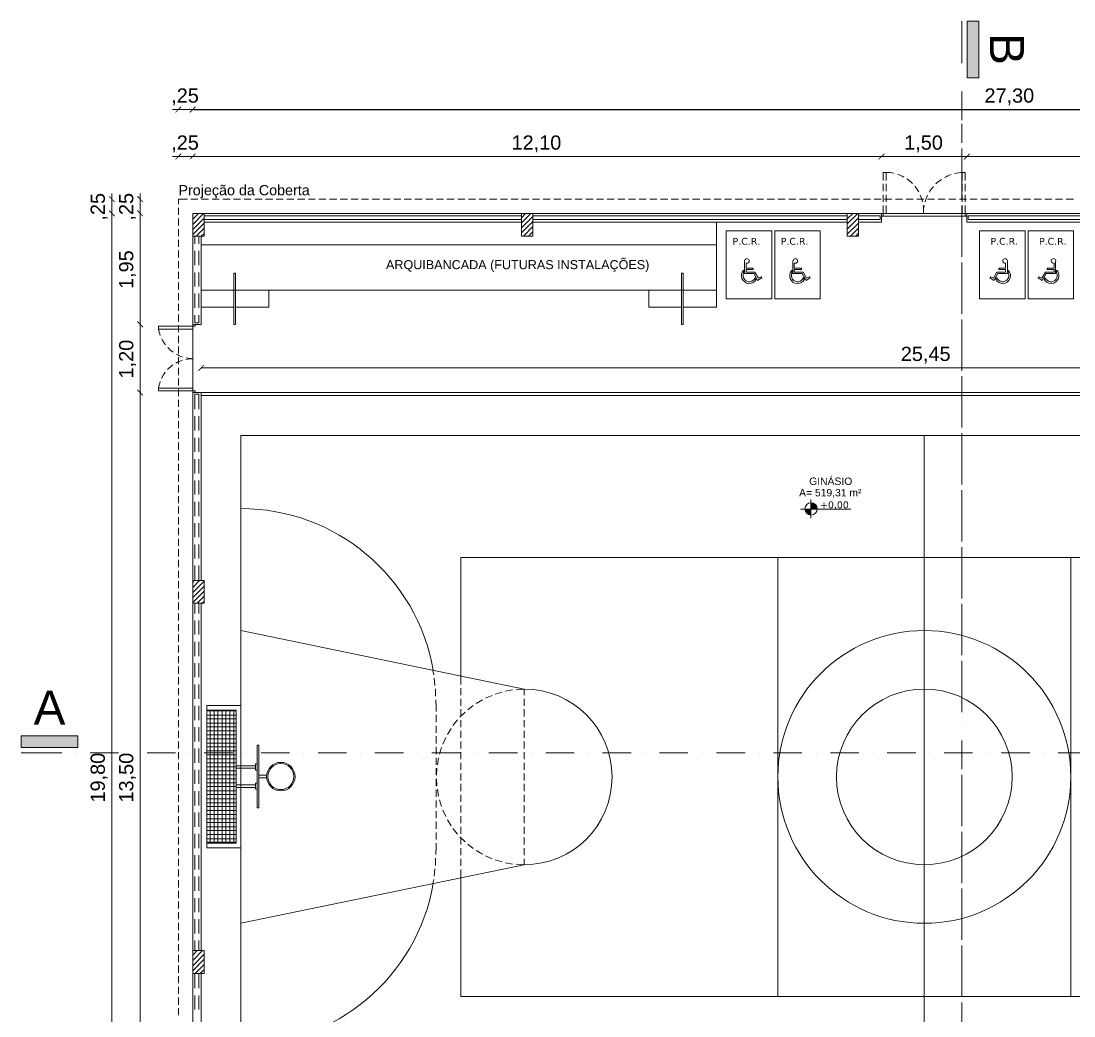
# Model space of a CAD drawing. Extents: x 3377 to 3790, y 1673 to 1846.
# Drawn here: x 3452.84 to 3471.33, y 1741 to 1758.47 of the extents above; entities that cross this region are included whole.
import ezdxf

# ---------------------------------------------------------------- set-up
doc = ezdxf.new("R2010")
doc.units = 0
doc.header["$LTSCALE"] = 2
for name, color, linetype in [('PDF6_0', 7, 'Continuous'), ('PDF6_03-ESQUADRIA', 7, 'Continuous'), ('PDF6_09-CORTE', 7, 'Continuous'), ('PDF6_13-CORTE', 7, 'Continuous'), ('PDF6_A-PROJEÇÃO', 7, 'Continuous'), ('PDF6_AR-PORTAS', 7, 'Continuous'), ('PDF6_COBOGO', 7, 'Continuous'), ('PDF6_COTAS', 7, 'Continuous'), ('PDF6_I- QUADRA', 7, 'Continuous'), ('PDF6_I-DETALHES', 7, 'Continuous'), ('PDF6_Text', 7, 'Continuous')]:
    doc.layers.add(name, color=color, linetype=linetype)
doc.layers.add('PDF6_04-DETALHE', color=7, linetype='Continuous', true_color=0xd933c0)
doc.layers.add('PDF6_I-MARCACAO', color=7, linetype='Continuous', true_color=0x464646)
doc.styles.add('PDF Arial', font='arial.ttf')
doc.styles.add('PDF Verdana', font='verdana.ttf')

msp = doc.modelspace()

# ---------------------------------------------------------------- linework, layer by layer
msp.add_line((3455.851, 1756.918), (3483.151, 1756.918))
at = {"layer": 'PDF6_0', "lineweight": 0}
for points in [[(3469.361, 1758.474), (3469.361, 1757.733)], [(3469.361, 1757.483), (3469.361, 1757.483)], [(3469.361, 1757.234), (3469.361, 1756.734)], [(3469.361, 1756.332), (3469.361, 1756.671)], [(3469.361, 1756.484), (3469.361, 1756.484)], [(3469.361, 1756.235), (3469.361, 1755.735)], [(3469.361, 1756.082), (3469.361, 1756.082)], [(3469.361, 1755.333), (3469.361, 1755.832)], [(3469.361, 1755.485), (3469.361, 1755.485)], [(3455.853, 1755.083), (3455.865, 1755.096)], [(3455.853, 1754.994), (3455.954, 1755.096)], [(3455.853, 1754.901), (3456.043, 1755.096)], [(3461.627, 1755.02), (3461.699, 1755.096)], [(3461.627, 1754.931), (3461.792, 1755.096)], [(3467.35, 1755.087), (3467.359, 1755.096)], [(3467.35, 1754.998), (3467.448, 1755.096)], [(3467.35, 1754.91), (3467.536, 1755.096)], [(3469.361, 1755.236), (3469.361, 1754.736)], [(3469.361, 1755.083), (3469.361, 1755.083)], [(3455.853, 1754.812), (3456.052, 1755.011)], [(3455.853, 1754.723), (3456.052, 1754.922)], [(3461.627, 1754.842), (3461.826, 1755.041)], [(3461.627, 1754.753), (3461.826, 1754.952)], [(3467.35, 1754.816), (3467.549, 1755.02)], [(3467.35, 1754.728), (3467.549, 1754.926)], [(3455.912, 1754.694), (3456.052, 1754.833)], [(3456.001, 1754.694), (3456.052, 1754.744)], [(3461.661, 1754.694), (3461.826, 1754.863)], [(3461.75, 1754.694), (3461.826, 1754.77)], [(3467.405, 1754.694), (3467.549, 1754.838)], [(3467.498, 1754.694), (3467.549, 1754.749)], [(3469.361, 1754.33), (3469.361, 1754.829)], [(3469.361, 1754.482), (3469.361, 1754.482)], [(3469.361, 1754.232), (3469.361, 1753.733)], [(3469.361, 1754.08), (3469.361, 1754.08)], [(3469.361, 1753.331), (3469.361, 1753.83)], [(3469.361, 1753.483), (3469.361, 1753.483)], [(3469.361, 1753.233), (3469.361, 1752.734)], [(3469.361, 1753.081), (3469.361, 1753.081)], [(3469.361, 1752.332), (3469.361, 1752.831)], [(3469.361, 1752.484), (3469.361, 1752.484)], [(3469.361, 1752.234), (3469.361, 1751.735)], [(3469.361, 1752.082), (3469.361, 1752.082)], [(3469.361, 1751.332), (3469.361, 1751.832)], [(3469.361, 1751.485), (3469.361, 1751.485)], [(3469.361, 1751.235), (3469.361, 1750.736)], [(3469.361, 1751.083), (3469.361, 1751.083)], [(3469.361, 1750.333), (3469.361, 1750.833)], [(3469.361, 1750.486), (3469.361, 1750.486)], [(3469.361, 1750.236), (3469.361, 1749.732)], [(3469.361, 1750.079), (3469.361, 1750.079)], [(3469.361, 1749.33), (3469.361, 1749.83)], [(3469.361, 1749.483), (3469.361, 1749.483)], [(3469.361, 1749.233), (3469.361, 1748.733)], [(3469.361, 1749.08), (3469.361, 1749.08)], [(3469.361, 1748.331), (3469.361, 1748.831)], [(3455.853, 1748.615), (3455.878, 1748.644)], [(3455.853, 1748.526), (3455.971, 1748.644)], [(3455.853, 1748.437), (3456.052, 1748.636)], [(3455.853, 1748.348), (3456.052, 1748.547)], [(3455.853, 1748.259), (3456.052, 1748.458)], [(3469.361, 1748.484), (3469.361, 1748.484)], [(3455.929, 1748.246), (3456.052, 1748.369)], [(3456.018, 1748.246), (3456.052, 1748.276)], [(3469.361, 1748.234), (3469.361, 1747.734)], [(3469.361, 1748.081), (3469.361, 1748.081)], [(3469.361, 1747.332), (3469.361, 1747.832)], [(3469.361, 1747.484), (3469.361, 1747.484)], [(3469.361, 1747.235), (3469.361, 1746.735)], [(3469.361, 1747.082), (3469.361, 1747.082)], [(3469.361, 1746.333), (3469.361, 1746.833)], [(3469.361, 1746.485), (3469.361, 1746.485)], [(3469.361, 1746.083), (3469.361, 1746.083)], [(3469.361, 1745.33), (3469.361, 1745.834)], [(3453.554, 1745.618), (3452.839, 1745.618)], [(3453.804, 1745.618), (3453.804, 1745.618)], [(3454.553, 1745.618), (3454.054, 1745.618)], [(3454.803, 1745.618), (3454.803, 1745.618)], [(3455.552, 1745.618), (3455.053, 1745.618)], [(3455.802, 1745.618), (3455.802, 1745.618)], [(3456.556, 1745.618), (3456.052, 1745.618)], [(3456.805, 1745.618), (3456.805, 1745.618)], [(3457.555, 1745.618), (3457.055, 1745.618)], [(3457.804, 1745.618), (3457.804, 1745.618)], [(3458.554, 1745.618), (3458.054, 1745.618)], [(3458.803, 1745.618), (3458.803, 1745.618)], [(3459.553, 1745.618), (3459.053, 1745.618)], [(3459.802, 1745.618), (3459.802, 1745.618)], [(3460.552, 1745.618), (3460.052, 1745.618)], [(3460.801, 1745.618), (3460.801, 1745.618)], [(3461.555, 1745.618), (3461.055, 1745.618)], [(3461.805, 1745.618), (3461.805, 1745.618)], [(3462.554, 1745.618), (3462.054, 1745.618)], [(3462.804, 1745.618), (3462.804, 1745.618)], [(3463.553, 1745.618), (3463.053, 1745.618)], [(3463.803, 1745.618), (3463.803, 1745.618)], [(3464.552, 1745.618), (3464.053, 1745.618)], [(3464.802, 1745.618), (3464.802, 1745.618)], [(3465.555, 1745.618), (3465.052, 1745.618)], [(3465.805, 1745.618), (3465.805, 1745.618)], [(3466.554, 1745.618), (3466.055, 1745.618)], [(3466.804, 1745.618), (3466.804, 1745.618)], [(3467.553, 1745.618), (3467.054, 1745.618)], [(3467.803, 1745.618), (3467.803, 1745.618)], [(3468.552, 1745.618), (3468.053, 1745.618)], [(3468.802, 1745.618), (3468.802, 1745.618)], [(3469.551, 1745.618), (3469.052, 1745.618)], [(3469.361, 1745.486), (3469.361, 1745.486)], [(3469.801, 1745.618), (3469.801, 1745.618)], [(3470.555, 1745.618), (3470.055, 1745.618)], [(3470.805, 1745.618), (3470.805, 1745.618)], [(3471.554, 1745.618), (3471.054, 1745.618)], [(3469.361, 1745.232), (3469.361, 1744.733)], [(3469.361, 1745.08), (3469.361, 1745.08)], [(3469.361, 1744.331), (3469.361, 1744.83)], [(3469.361, 1744.483), (3469.361, 1744.483)], [(3469.361, 1744.233), (3469.361, 1743.734)], [(3469.361, 1744.081), (3469.361, 1744.081)], [(3469.361, 1743.332), (3469.361, 1743.831)], [(3469.361, 1743.484), (3469.361, 1743.484)], [(3469.361, 1743.234), (3469.361, 1742.735)], [(3469.361, 1743.082), (3469.361, 1743.082)], [(3469.361, 1742.333), (3469.361, 1742.832)], [(3469.361, 1742.485), (3469.361, 1742.485)], [(3455.853, 1742.062), (3455.933, 1742.146)], [(3455.853, 1741.973), (3456.026, 1742.146)], [(3469.361, 1742.235), (3469.361, 1741.736)], [(3455.853, 1741.88), (3456.052, 1742.083)], [(3455.853, 1741.791), (3456.052, 1741.994)], [(3469.361, 1742.083), (3469.361, 1742.083)], [(3455.895, 1741.744), (3456.052, 1741.901)], [(3455.984, 1741.744), (3456.052, 1741.812)], [(3469.361, 1741.334), (3469.361, 1741.833)], [(3469.361, 1741.486), (3469.361, 1741.486)], [(3469.361, 1741.236), (3469.361, 1740.733)], [(3469.361, 1741.084), (3469.361, 1741.084)]]:
    msp.add_lwpolyline(points, dxfattribs=at)
at = {"layer": 'PDF6_0', "transparency": 33554559}
for points in [[(3455.548, 1756.874), (3455.556, 1756.861), (3455.645, 1756.975)], [(3455.556, 1756.861), (3455.645, 1756.975), (3455.658, 1756.963)], [(3455.895, 1756.975), (3455.806, 1756.861), (3455.798, 1756.874)], [(3455.895, 1756.975), (3455.806, 1756.861), (3455.798, 1756.874)], [(3455.908, 1756.963), (3455.895, 1756.975), (3455.806, 1756.861)], [(3455.908, 1756.963), (3455.895, 1756.975), (3455.806, 1756.861)], [(3455.548, 1756.048), (3455.556, 1756.04), (3455.645, 1756.15)], [(3455.556, 1756.04), (3455.645, 1756.15), (3455.658, 1756.137)], [(3455.895, 1756.15), (3455.806, 1756.04), (3455.798, 1756.048)], [(3455.895, 1756.15), (3455.806, 1756.04), (3455.798, 1756.048)], [(3455.908, 1756.137), (3455.895, 1756.15), (3455.806, 1756.04)], [(3455.908, 1756.137), (3455.895, 1756.15), (3455.806, 1756.04)], [(3467.998, 1756.15), (3467.905, 1756.04), (3467.896, 1756.048)], [(3467.896, 1756.048), (3467.905, 1756.04), (3467.998, 1756.15)], [(3468.006, 1756.137), (3467.998, 1756.15), (3467.905, 1756.04)], [(3467.905, 1756.04), (3467.998, 1756.15), (3468.006, 1756.137)], [(3469.395, 1756.048), (3469.408, 1756.04), (3469.496, 1756.15)], [(3469.496, 1756.15), (3469.408, 1756.04), (3469.395, 1756.048)], [(3469.408, 1756.04), (3469.496, 1756.15), (3469.505, 1756.137)], [(3469.505, 1756.137), (3469.496, 1756.15), (3469.408, 1756.04)], [(3454.388, 1755.401), (3454.38, 1755.388), (3454.49, 1755.299)], [(3454.38, 1755.388), (3454.49, 1755.299), (3454.477, 1755.291)], [(3454.888, 1755.401), (3454.875, 1755.388), (3454.985, 1755.299)], [(3454.875, 1755.388), (3454.985, 1755.299), (3454.977, 1755.291)], [(3454.49, 1755.049), (3454.38, 1755.138), (3454.388, 1755.151)], [(3454.49, 1755.049), (3454.38, 1755.138), (3454.388, 1755.151)], [(3454.477, 1755.041), (3454.49, 1755.049), (3454.38, 1755.138)], [(3454.477, 1755.041), (3454.49, 1755.049), (3454.38, 1755.138)], [(3454.985, 1755.049), (3454.875, 1755.138), (3454.888, 1755.151)], [(3454.985, 1755.049), (3454.875, 1755.138), (3454.888, 1755.151)], [(3454.977, 1755.041), (3454.985, 1755.049), (3454.875, 1755.138)], [(3454.977, 1755.041), (3454.985, 1755.049), (3454.875, 1755.138)], [(3454.985, 1753.102), (3454.875, 1753.191), (3454.888, 1753.199)], [(3454.888, 1753.199), (3454.875, 1753.191), (3454.985, 1753.102)], [(3454.977, 1753.089), (3454.985, 1753.102), (3454.875, 1753.191)], [(3454.875, 1753.191), (3454.985, 1753.102), (3454.977, 1753.089)], [(3456.048, 1752.437), (3455.959, 1752.327), (3455.946, 1752.336)], [(3456.056, 1752.425), (3456.048, 1752.437), (3455.959, 1752.327)], [(3454.985, 1751.9), (3454.875, 1751.989), (3454.888, 1752.001)], [(3454.888, 1752.001), (3454.875, 1751.989), (3454.985, 1751.9)], [(3454.977, 1751.891), (3454.985, 1751.9), (3454.875, 1751.989)], [(3454.875, 1751.989), (3454.985, 1751.9), (3454.977, 1751.891)]]:
    msp.add_solid(points, dxfattribs=at)
at = {"layer": 'PDF6_03-ESQUADRIA', "lineweight": 0}
for points in [[(3468.032, 1755.672), (3468.032, 1755.815), (3467.981, 1755.815), (3467.981, 1755.672)], [(3469.369, 1755.672), (3469.369, 1755.815), (3469.42, 1755.815), (3469.42, 1755.672)], [(3467.981, 1755.612), (3467.981, 1755.485)], [(3468.032, 1755.485), (3468.032, 1755.612)], [(3469.369, 1755.485), (3469.369, 1755.612)], [(3469.42, 1755.612), (3469.42, 1755.485)], [(3467.981, 1755.422), (3467.981, 1755.299)], [(3468.032, 1755.299), (3468.032, 1755.422)], [(3469.369, 1755.299), (3469.369, 1755.422)], [(3469.42, 1755.422), (3469.42, 1755.299)], [(3469.42, 1755.096), (3469.42, 1755.045), (3467.951, 1755.045)], [(3467.981, 1755.236), (3467.981, 1755.096), (3468.032, 1755.096), (3468.032, 1755.236)], [(3467.981, 1755.096), (3467.981, 1755.045)], [(3469.395, 1755.096), (3468.032, 1755.096)], [(3469.42, 1755.236), (3469.42, 1755.096), (3469.369, 1755.096), (3469.369, 1755.236)]]:
    msp.add_lwpolyline(points, dxfattribs=at)
for points in [[(3467.951, 1755.045), (3467.981, 1755.045), (3467.981, 1755.096), (3467.951, 1755.096)], [(3469.42, 1755.045), (3469.45, 1755.045), (3469.45, 1755.096), (3469.42, 1755.096)]]:
    msp.add_lwpolyline(points, close=True, dxfattribs=at)
for centre, radius, start, end in [((3468.021, 1755.149), 0.667, 77.2018, 89.106), ((3469.405, 1755.098), 0.718, 92.681, 104.0062), ((3468.021, 1755.149), 0.667, 61.0902, 71.8362), ((3468.021, 1755.149), 0.667, 44.978, 55.7174), ((3469.405, 1755.098), 0.717, 123.9584, 133.9352), ((3469.405, 1755.098), 0.717, 108.9924, 118.9715), ((3468.021, 1755.149), 0.667, 28.867, 39.6055), ((3469.406, 1755.098), 0.718, 138.9233, 148.8959), ((3468.021, 1755.149), 0.667, 12.7546, 23.4947), ((3469.406, 1755.098), 0.718, 153.8872, 163.8591), ((3468.021, 1755.149), 0.667, 355.4847, 7.3828), ((3469.405, 1755.098), 0.717, 168.8486, 180.1712)]:
    msp.add_arc(centre, radius, start, end, dxfattribs=at)
at = {"layer": 'PDF6_04-DETALHE', "color": 1, "lineweight": 0}
for points in [[(3465.052, 1754.943), (3465.052, 1753.745), (3456.001, 1753.745)], [(3456.001, 1754.545), (3465.052, 1754.545)], [(3465.572, 1754.22), (3465.572, 1754.135), (3465.695, 1754.135), (3465.695, 1754.109), (3465.572, 1754.109), (3465.572, 1754.063), (3465.725, 1754.063), (3465.788, 1753.957), (3465.835, 1753.982), (3465.847, 1753.961), (3465.775, 1753.919), (3465.708, 1754.038), (3465.543, 1754.038), (3465.543, 1754.258)], [(3466.419, 1754.22), (3466.419, 1754.135), (3466.546, 1754.135), (3466.546, 1754.109), (3466.419, 1754.109), (3466.419, 1754.063), (3466.576, 1754.063), (3466.635, 1753.957), (3466.686, 1753.982), (3466.698, 1753.961), (3466.626, 1753.919), (3466.559, 1754.038), (3466.393, 1754.038), (3466.393, 1754.258)], [(3470.131, 1754.22), (3470.131, 1754.135), (3470.009, 1754.135), (3470.009, 1754.109), (3470.131, 1754.109), (3470.131, 1754.063), (3469.979, 1754.063), (3469.916, 1753.957), (3469.869, 1753.982), (3469.856, 1753.961), (3469.924, 1753.919), (3469.996, 1754.038), (3470.161, 1754.038), (3470.161, 1754.258)], [(3470.982, 1754.22), (3470.982, 1754.135), (3470.86, 1754.135), (3470.86, 1754.109), (3470.982, 1754.109), (3470.982, 1754.063), (3470.83, 1754.063), (3470.766, 1753.957), (3470.72, 1753.982), (3470.703, 1753.961), (3470.775, 1753.919), (3470.843, 1754.038), (3471.008, 1754.038), (3471.008, 1754.258)], [(3465.526, 1754.097), (3465.526, 1754.05)], [(3465.729, 1753.966), (3465.746, 1753.936)], [(3466.58, 1753.966), (3466.597, 1753.936)], [(3469.971, 1753.966), (3469.954, 1753.936)], [(3470.821, 1753.966), (3470.805, 1753.936)], [(3471.025, 1754.097), (3471.025, 1754.05)], [(3456.001, 1753.445), (3456.577, 1753.445), (3456.001, 1753.445), (3456.001, 1753.745), (3456.577, 1753.745)], [(3456.606, 1753.745), (3457.19, 1753.745), (3457.19, 1753.445), (3456.606, 1753.445)], [(3464.438, 1753.445), (3463.862, 1753.445), (3463.862, 1753.745), (3464.438, 1753.745)], [(3464.467, 1753.745), (3465.052, 1753.745), (3465.052, 1753.445), (3464.467, 1753.445)], [(3456.001, 1752.382), (3481.451, 1752.382)]]:
    msp.add_lwpolyline(points, dxfattribs=at)
for points in [[(3466.025, 1754.791), (3466.025, 1753.593), (3465.225, 1753.593), (3465.225, 1754.791)], [(3466.876, 1754.791), (3466.876, 1753.593), (3466.076, 1753.593), (3466.076, 1754.791)], [(3469.674, 1754.791), (3469.674, 1753.593), (3470.474, 1753.593), (3470.474, 1754.791)], [(3470.525, 1754.791), (3470.525, 1753.593), (3471.325, 1753.593), (3471.325, 1754.791)], [(3456.577, 1753.144), (3456.606, 1753.144), (3456.606, 1754.046), (3456.577, 1754.046)], [(3464.438, 1753.144), (3464.467, 1753.144), (3464.467, 1754.046), (3464.438, 1754.046)]]:
    msp.add_lwpolyline(points, close=True, dxfattribs=at)
for points in [[(3466.598, 1753.937, -1.151276), (3466.377, 1754.097), (3466.377, 1754.05)], [(3469.957, 1753.937, 1.151276), (3470.178, 1754.097), (3470.178, 1754.05)]]:
    msp.add_lwpolyline(points, format="xyb", dxfattribs=at)
at = {"layer": 'PDF6_04-DETALHE', "color": 7, "lineweight": 0}
for centre, radius, start, end in [((3465.587, 1754.26), 0.0402, 250.5267, 180), ((3466.438, 1754.26), 0.0402, 250.5267, 180), ((3470.121, 1754.26), 0.0402, 360, 289.4733), ((3470.972, 1754.26), 0.0402, 360, 289.4733), ((3465.629, 1754.002), 0.138, 136.0547, 332.1442), ((3465.629, 1754.002), 0.108, 154.1602, 341.6913), ((3466.476, 1754.002), 0.108, 154.1602, 341.6913), ((3470.079, 1754.002), 0.108, 198.3087, 25.8398), ((3470.929, 1754.002), 0.138, 207.8558, 43.9453), ((3470.929, 1754.002), 0.108, 198.3087, 25.8398)]:
    msp.add_arc(centre, radius, start, end, dxfattribs=at)
at = {"layer": 'PDF6_09-CORTE', "lineweight": 0}
for points in [[(3469.458, 1757.475), (3469.662, 1757.475), (3469.662, 1758.474), (3469.458, 1758.474)], [(3453.838, 1745.715), (3453.838, 1745.918), (3452.839, 1745.918), (3452.839, 1745.715)]]:
    msp.add_lwpolyline(points, close=True, dxfattribs=at)
at = {"layer": 'PDF6_09-CORTE', "transparency": 33554559}
for points in [[(3469.662, 1758.474), (3469.458, 1758.474), (3469.662, 1757.475)], [(3469.458, 1758.474), (3469.662, 1757.475), (3469.458, 1757.475)], [(3453.838, 1745.918), (3452.839, 1745.918), (3453.838, 1745.715)], [(3452.839, 1745.918), (3453.838, 1745.715), (3452.839, 1745.715)]]:
    msp.add_solid(points, dxfattribs=at)
at = {"layer": 'PDF6_13-CORTE', "lineweight": 0}
for points in [[(3455.853, 1755.096), (3456.052, 1755.096), (3456.052, 1754.694), (3455.853, 1754.694)], [(3461.627, 1755.096), (3461.826, 1755.096), (3461.826, 1754.694), (3461.627, 1754.694)], [(3467.35, 1755.096), (3467.549, 1755.096), (3467.549, 1754.694), (3467.35, 1754.694)], [(3455.853, 1748.644), (3456.052, 1748.644), (3456.052, 1748.246), (3455.853, 1748.246)], [(3455.853, 1742.146), (3456.052, 1742.146), (3456.052, 1741.744), (3455.853, 1741.744)]]:
    msp.add_lwpolyline(points, close=True, dxfattribs=at)
for points in [[(3467.549, 1754.943), (3467.951, 1754.943), (3467.951, 1755.096), (3455.853, 1755.096)], [(3481.303, 1755.096), (3481.303, 1753.445), (3481.451, 1753.445), (3481.451, 1755.096), (3481.303, 1755.096), (3469.45, 1755.096), (3469.45, 1754.943), (3471.55, 1754.943)], [(3456.052, 1754.943), (3461.627, 1754.943)], [(3461.826, 1754.943), (3467.35, 1754.943)], [(3455.853, 1754.694), (3455.853, 1753.144), (3456.001, 1753.144), (3456.001, 1754.694)], [(3456.001, 1748.644), (3456.001, 1751.946), (3455.853, 1751.946), (3455.853, 1744.445), (3455.853, 1738.447), (3456.001, 1738.447), (3456.001, 1741.744)], [(3456.001, 1742.146), (3456.001, 1745.944), (3456.001, 1748.246)]]:
    msp.add_lwpolyline(points, dxfattribs=at)
at = {"layer": 'PDF6_A-PROJEÇÃO', "lineweight": 0}
for points in [[(3455.603, 1755.257), (3455.603, 1755.346), (3455.76, 1755.346)], [(3455.819, 1755.346), (3455.946, 1755.346)], [(3456.009, 1755.346), (3456.132, 1755.346)], [(3456.196, 1755.346), (3456.318, 1755.346)], [(3456.382, 1755.346), (3456.509, 1755.346)], [(3456.568, 1755.346), (3456.695, 1755.346)], [(3456.759, 1755.346), (3456.881, 1755.346)], [(3456.945, 1755.346), (3457.072, 1755.346)], [(3457.131, 1755.346), (3457.258, 1755.346)], [(3457.322, 1755.346), (3457.444, 1755.346)], [(3457.508, 1755.346), (3457.631, 1755.346)], [(3457.694, 1755.346), (3457.821, 1755.346)], [(3457.885, 1755.346), (3458.007, 1755.346)], [(3458.071, 1755.346), (3458.194, 1755.346)], [(3458.257, 1755.346), (3458.384, 1755.346)], [(3458.444, 1755.346), (3458.571, 1755.346)], [(3458.634, 1755.346), (3458.757, 1755.346)], [(3458.82, 1755.346), (3458.943, 1755.346)], [(3459.007, 1755.346), (3459.134, 1755.346)], [(3459.197, 1755.346), (3459.32, 1755.346)], [(3459.383, 1755.346), (3459.506, 1755.346)], [(3459.57, 1755.346), (3459.697, 1755.346)], [(3459.756, 1755.346), (3459.883, 1755.346)], [(3459.946, 1755.346), (3460.069, 1755.346)], [(3460.133, 1755.346), (3460.26, 1755.346)], [(3460.319, 1755.346), (3460.446, 1755.346)], [(3460.509, 1755.346), (3460.632, 1755.346)], [(3460.696, 1755.346), (3460.818, 1755.346)], [(3460.882, 1755.346), (3461.009, 1755.346)], [(3461.068, 1755.346), (3461.195, 1755.346)], [(3461.259, 1755.346), (3461.381, 1755.346)], [(3461.445, 1755.346), (3461.572, 1755.346)], [(3461.631, 1755.346), (3461.758, 1755.346)], [(3461.822, 1755.346), (3461.944, 1755.346)], [(3462.008, 1755.346), (3462.131, 1755.346)], [(3462.194, 1755.346), (3462.321, 1755.346)], [(3462.385, 1755.346), (3462.507, 1755.346)], [(3462.571, 1755.346), (3462.694, 1755.346)], [(3462.757, 1755.346), (3462.884, 1755.346)], [(3462.943, 1755.346), (3463.07, 1755.346)], [(3463.134, 1755.346), (3463.257, 1755.346)], [(3463.32, 1755.346), (3463.443, 1755.346)], [(3463.506, 1755.346), (3463.633, 1755.346)], [(3463.697, 1755.346), (3463.82, 1755.346)], [(3463.883, 1755.346), (3464.006, 1755.346)], [(3464.069, 1755.346), (3464.196, 1755.346)], [(3464.256, 1755.346), (3464.383, 1755.346)], [(3464.446, 1755.346), (3464.569, 1755.346)], [(3464.632, 1755.346), (3464.759, 1755.346)], [(3464.819, 1755.346), (3464.946, 1755.346)], [(3465.009, 1755.346), (3465.132, 1755.346)], [(3465.195, 1755.346), (3465.318, 1755.346)], [(3465.382, 1755.346), (3465.509, 1755.346)], [(3465.568, 1755.346), (3465.695, 1755.346)], [(3465.759, 1755.346), (3465.881, 1755.346)], [(3465.945, 1755.346), (3466.072, 1755.346)], [(3466.131, 1755.346), (3466.258, 1755.346)], [(3466.322, 1755.346), (3466.444, 1755.346)], [(3466.508, 1755.346), (3466.631, 1755.346)], [(3466.694, 1755.346), (3466.821, 1755.346)], [(3466.885, 1755.346), (3467.007, 1755.346)], [(3467.071, 1755.346), (3467.194, 1755.346)], [(3467.257, 1755.346), (3467.384, 1755.346)], [(3467.443, 1755.346), (3467.57, 1755.346)], [(3467.634, 1755.346), (3467.757, 1755.346)], [(3467.82, 1755.346), (3467.947, 1755.346)], [(3468.006, 1755.346), (3468.133, 1755.346)], [(3468.197, 1755.346), (3468.32, 1755.346)], [(3468.383, 1755.346), (3468.506, 1755.346)], [(3468.569, 1755.346), (3468.696, 1755.346)], [(3468.756, 1755.346), (3468.883, 1755.346)], [(3468.946, 1755.346), (3469.069, 1755.346)], [(3469.132, 1755.346), (3469.259, 1755.346)], [(3469.319, 1755.346), (3469.446, 1755.346)], [(3469.509, 1755.346), (3469.632, 1755.346)], [(3469.695, 1755.346), (3469.818, 1755.346)], [(3469.882, 1755.346), (3470.009, 1755.346)], [(3470.068, 1755.346), (3470.195, 1755.346)], [(3470.258, 1755.346), (3470.381, 1755.346)], [(3470.445, 1755.346), (3470.572, 1755.346)], [(3470.631, 1755.346), (3470.758, 1755.346)], [(3470.821, 1755.346), (3470.944, 1755.346)], [(3471.008, 1755.346), (3471.13, 1755.346)], [(3471.194, 1755.346), (3471.321, 1755.346)], [(3455.603, 1755.07), (3455.603, 1755.193)], [(3455.603, 1754.884), (3455.603, 1755.007)], [(3455.603, 1754.694), (3455.603, 1754.821)], [(3455.603, 1754.507), (3455.603, 1754.63)], [(3455.603, 1754.321), (3455.603, 1754.444)], [(3455.603, 1754.131), (3455.603, 1754.258)], [(3455.603, 1753.944), (3455.603, 1754.071)], [(3455.603, 1753.758), (3455.603, 1753.881)], [(3455.603, 1753.568), (3455.603, 1753.695)], [(3455.603, 1753.381), (3455.603, 1753.508)], [(3455.603, 1753.195), (3455.603, 1753.318)], [(3455.603, 1753.009), (3455.603, 1753.132)], [(3455.603, 1752.818), (3455.603, 1752.945)], [(3455.603, 1752.632), (3455.603, 1752.759)], [(3455.603, 1752.446), (3455.603, 1752.569)], [(3455.603, 1752.255), (3455.603, 1752.382)], [(3455.603, 1752.069), (3455.603, 1752.196)], [(3455.603, 1751.883), (3455.603, 1752.006)], [(3455.603, 1751.697), (3455.603, 1751.819)], [(3455.603, 1751.506), (3455.603, 1751.633)], [(3455.603, 1751.32), (3455.603, 1751.447)], [(3455.603, 1751.134), (3455.603, 1751.256)], [(3455.603, 1750.943), (3455.603, 1751.07)], [(3455.603, 1750.757), (3455.603, 1750.884)], [(3455.603, 1750.571), (3455.603, 1750.693)], [(3455.603, 1750.384), (3455.603, 1750.507)], [(3455.603, 1750.194), (3455.603, 1750.321)], [(3455.603, 1750.007), (3455.603, 1750.13)], [(3455.603, 1749.821), (3455.603, 1749.944)], [(3455.603, 1749.631), (3455.603, 1749.758)], [(3455.603, 1749.444), (3455.603, 1749.571)], [(3455.603, 1749.258), (3455.603, 1749.381)], [(3455.603, 1749.068), (3455.603, 1749.195)], [(3455.603, 1748.881), (3455.603, 1749.008)], [(3455.603, 1748.695), (3455.603, 1748.818)], [(3455.603, 1748.509), (3455.603, 1748.632)], [(3455.603, 1748.318), (3455.603, 1748.445)], [(3455.603, 1748.132), (3455.603, 1748.259)], [(3455.603, 1747.946), (3455.603, 1748.069)], [(3455.603, 1747.755), (3455.603, 1747.882)], [(3455.603, 1747.569), (3455.603, 1747.696)], [(3455.603, 1747.383), (3455.603, 1747.506)], [(3455.603, 1747.197), (3455.603, 1747.319)], [(3455.603, 1747.006), (3455.603, 1747.133)], [(3455.603, 1746.82), (3455.603, 1746.947)], [(3455.603, 1746.634), (3455.603, 1746.756)], [(3455.603, 1746.443), (3455.603, 1746.57)], [(3455.603, 1746.257), (3455.603, 1746.384)], [(3455.603, 1746.071), (3455.603, 1746.193)], [(3455.603, 1745.884), (3455.603, 1746.007)], [(3455.603, 1745.694), (3455.603, 1745.821)], [(3455.603, 1745.508), (3455.603, 1745.63)], [(3455.603, 1745.321), (3455.603, 1745.444)], [(3455.603, 1745.131), (3455.603, 1745.258)], [(3455.603, 1744.945), (3455.603, 1745.072)], [(3455.603, 1744.758), (3455.603, 1744.881)], [(3455.603, 1744.572), (3455.603, 1744.695)], [(3455.603, 1744.382), (3455.603, 1744.509)], [(3455.603, 1744.195), (3455.603, 1744.318)], [(3455.603, 1744.009), (3455.603, 1744.132)], [(3455.603, 1743.819), (3455.603, 1743.946)], [(3455.603, 1743.632), (3455.603, 1743.759)], [(3455.603, 1743.446), (3455.603, 1743.569)], [(3455.603, 1743.256), (3455.603, 1743.383)], [(3455.603, 1743.069), (3455.603, 1743.196)], [(3455.603, 1742.883), (3455.603, 1743.006)], [(3455.603, 1742.697), (3455.603, 1742.819)], [(3455.603, 1742.506), (3455.603, 1742.633)], [(3455.603, 1742.32), (3455.603, 1742.447)], [(3455.603, 1742.134), (3455.603, 1742.256)], [(3455.603, 1741.943), (3455.603, 1742.07)], [(3455.603, 1741.757), (3455.603, 1741.884)], [(3455.603, 1741.571), (3455.603, 1741.693)], [(3455.603, 1741.384), (3455.603, 1741.507)], [(3455.603, 1741.194), (3455.603, 1741.321)], [(3455.603, 1741.008), (3455.603, 1741.135)]]:
    msp.add_lwpolyline(points, dxfattribs=at)
at = {"layer": 'PDF6_AR-PORTAS', "lineweight": 0}
for points in [[(3455.252, 1753.115), (3455.853, 1753.115), (3455.853, 1753.064), (3455.252, 1753.064)], [(3455.899, 1753.144), (3455.899, 1753.115), (3455.853, 1753.115), (3455.853, 1753.144)], [(3455.252, 1752.027), (3455.252, 1751.976), (3455.853, 1751.976), (3455.853, 1752.027)], [(3455.899, 1751.976), (3455.899, 1751.946), (3455.853, 1751.946), (3455.853, 1751.976)]]:
    msp.add_lwpolyline(points, close=True, dxfattribs=at)
for points in [[(3455.853, 1753.115), (3455.899, 1753.115)], [(3455.853, 1752.027), (3455.853, 1753.064)], [(3455.853, 1751.976), (3455.899, 1751.976)]]:
    msp.add_lwpolyline(points, dxfattribs=at)
msp.add_lwpolyline([(3455.736, 1752.557, 0.048198), (3455.853, 1752.543, 0.049079), (3455.734, 1752.531)], format="xyb", dxfattribs=at)
for centre, radius, start, end in [((3455.871, 1753.163), 0.624, 189.0613, 199.9604), ((3455.869, 1753.162), 0.621, 205.732, 217.2924), ((3455.866, 1753.16), 0.617, 223.0863, 234.6989), ((3455.855, 1751.936), 0.607, 107.3859, 119.1522), ((3455.864, 1753.157), 0.614, 240.512, 252.1676), ((3455.855, 1751.936), 0.607, 142.6794, 154.4403), ((3455.855, 1751.936), 0.607, 125.0299, 136.7963), ((3455.855, 1751.936), 0.607, 160.3234, 171.5626)]:
    msp.add_arc(centre, radius, start, end, dxfattribs=at)
at = {"layer": 'PDF6_COBOGO', "lineweight": 0}
for points in [[(3456.052, 1755.053), (3461.627, 1755.053)], [(3456.052, 1754.986), (3461.627, 1754.986)], [(3461.826, 1755.053), (3467.35, 1755.053)], [(3461.826, 1754.986), (3467.35, 1754.986)], [(3467.549, 1754.986), (3467.926, 1754.986), (3467.926, 1755.053), (3467.549, 1755.053)], [(3471.55, 1754.986), (3469.475, 1754.986), (3469.475, 1755.053), (3471.55, 1755.053)], [(3455.891, 1754.558), (3455.891, 1754.694)], [(3455.963, 1754.694), (3455.963, 1754.558)], [(3455.891, 1754.186), (3455.891, 1754.435)], [(3455.963, 1754.435), (3455.963, 1754.186)], [(3455.891, 1753.809), (3455.891, 1754.059)], [(3455.963, 1754.059), (3455.963, 1753.809)], [(3455.891, 1753.436), (3455.891, 1753.686)], [(3455.963, 1753.686), (3455.963, 1753.436)], [(3455.963, 1753.309), (3455.963, 1753.174), (3455.891, 1753.174), (3455.891, 1753.309)], [(3455.963, 1751.654), (3455.963, 1751.917), (3455.891, 1751.917), (3455.891, 1751.654)], [(3455.891, 1751.531), (3455.891, 1751.282)], [(3455.963, 1751.282), (3455.963, 1751.531)], [(3455.891, 1751.155), (3455.891, 1750.905)], [(3455.963, 1750.905), (3455.963, 1751.155)], [(3455.891, 1750.778), (3455.891, 1750.528)], [(3455.963, 1750.528), (3455.963, 1750.778)], [(3455.891, 1750.405), (3455.891, 1750.156)], [(3455.963, 1750.156), (3455.963, 1750.405)], [(3455.891, 1750.029), (3455.891, 1749.779)], [(3455.963, 1749.779), (3455.963, 1750.029)], [(3455.891, 1749.656), (3455.891, 1749.406)], [(3455.963, 1749.406), (3455.963, 1749.656)], [(3455.891, 1749.279), (3455.891, 1749.03)], [(3455.963, 1749.03), (3455.963, 1749.279)], [(3455.891, 1748.907), (3455.891, 1748.644)], [(3455.963, 1748.644), (3455.963, 1748.907)], [(3455.891, 1748.246), (3455.891, 1748.069)], [(3455.963, 1748.069), (3455.963, 1748.246)], [(3455.891, 1747.946), (3455.891, 1747.696)], [(3455.963, 1747.696), (3455.963, 1747.946)], [(3455.891, 1747.569), (3455.891, 1747.319)], [(3455.963, 1747.319), (3455.963, 1747.569)], [(3455.891, 1747.197), (3455.891, 1746.947)], [(3455.963, 1746.947), (3455.963, 1747.197)], [(3455.891, 1746.82), (3455.891, 1746.57)], [(3455.963, 1746.57), (3455.963, 1746.82)], [(3455.891, 1746.443), (3455.891, 1746.193)], [(3455.963, 1746.193), (3455.963, 1746.443)], [(3455.891, 1746.071), (3455.891, 1745.821)], [(3455.963, 1745.821), (3455.963, 1746.071)], [(3455.891, 1745.694), (3455.891, 1745.444)], [(3455.963, 1745.444), (3455.963, 1745.694)], [(3455.891, 1745.321), (3455.891, 1745.072)], [(3455.963, 1745.072), (3455.963, 1745.321)], [(3455.891, 1744.945), (3455.891, 1744.695)], [(3455.963, 1744.695), (3455.963, 1744.945)], [(3455.891, 1744.572), (3455.891, 1744.318)], [(3455.963, 1744.318), (3455.963, 1744.572)], [(3455.891, 1744.195), (3455.891, 1743.946)], [(3455.963, 1743.946), (3455.963, 1744.195)], [(3455.891, 1743.819), (3455.891, 1743.569)], [(3455.963, 1743.569), (3455.963, 1743.819)], [(3455.891, 1743.446), (3455.891, 1743.196)], [(3455.963, 1743.196), (3455.963, 1743.446)], [(3455.891, 1743.069), (3455.891, 1742.819)], [(3455.963, 1742.819), (3455.963, 1743.069)], [(3455.891, 1742.697), (3455.891, 1742.447)], [(3455.963, 1742.447), (3455.963, 1742.697)], [(3455.891, 1742.32), (3455.891, 1742.146)], [(3455.963, 1742.146), (3455.963, 1742.32)], [(3455.891, 1741.744), (3455.891, 1741.486)], [(3455.963, 1741.486), (3455.963, 1741.744)], [(3455.891, 1741.359), (3455.891, 1741.109)], [(3455.963, 1741.109), (3455.963, 1741.359)]]:
    msp.add_lwpolyline(points, dxfattribs=at)
at = {"layer": 'PDF6_COTAS', "lineweight": 0}
for points in [[(3455.501, 1756.92), (3455.603, 1756.92), (3455.853, 1756.92)], [(3455.95, 1756.92), (3455.853, 1756.92), (3483.153, 1756.92)], [(3455.501, 1756.095), (3455.603, 1756.095), (3455.853, 1756.095)], [(3455.95, 1756.095), (3455.853, 1756.095), (3467.951, 1756.095), (3469.45, 1756.095), (3481.451, 1756.095), (3482.95, 1756.095), (3482.852, 1756.095)], [(3454.435, 1755.443), (3454.435, 1755.346), (3454.435, 1755.096)], [(3454.93, 1755.443), (3454.93, 1755.346), (3454.93, 1755.096)], [(3454.435, 1754.994), (3454.435, 1755.096), (3454.435, 1735.297), (3454.435, 1733.197)], [(3454.93, 1733.197), (3454.93, 1735.047), (3454.93, 1735.297), (3454.93, 1737.244), (3454.93, 1738.447), (3454.93, 1751.946), (3454.93, 1753.144), (3454.93, 1755.096), (3454.93, 1754.994)]]:
    msp.add_lwpolyline(points, dxfattribs=at)
at = {"layer": 'PDF6_I- QUADRA', "lineweight": 0}
msp.add_lwpolyline([(3481.451, 1751.743), (3481.451, 1751.946), (3456.001, 1751.946), (3456.001, 1751.896), (3481.4, 1751.896), (3481.4, 1751.743)], close=True, dxfattribs=at)
at = {"layer": 'PDF6_I-DETALHES', "lineweight": 0}
for points in [[(3467.414, 1749.902), (3466.529, 1749.902)], [(3456.987, 1744.652), (3456.987, 1745.753), (3457.017, 1745.753), (3457.017, 1744.652)]]:
    msp.add_lwpolyline(points, close=True, dxfattribs=at)
for points in [[(3466.711, 1750.067), (3466.711, 1749.741)], [(3456.699, 1745.393), (3456.699, 1746.452), (3456.103, 1746.452), (3456.103, 1743.95), (3456.699, 1743.95), (3456.699, 1745.008)], [(3456.103, 1744.034), (3456.619, 1744.034), (3456.619, 1746.371), (3456.103, 1746.371)], [(3456.103, 1746.354), (3456.619, 1746.354)], [(3456.103, 1746.282), (3456.619, 1746.282)], [(3456.103, 1746.215), (3456.619, 1746.215)], [(3456.162, 1744.034), (3456.162, 1746.371)], [(3456.23, 1744.034), (3456.23, 1746.371)], [(3456.297, 1744.034), (3456.297, 1746.371)], [(3456.369, 1744.034), (3456.369, 1746.371)], [(3456.437, 1744.034), (3456.437, 1746.371)], [(3456.505, 1744.034), (3456.505, 1746.371)], [(3456.577, 1744.034), (3456.577, 1746.371)], [(3456.103, 1746.143), (3456.619, 1746.143)], [(3456.103, 1746.075), (3456.619, 1746.075)], [(3456.103, 1746.003), (3456.619, 1746.003)], [(3456.103, 1745.935), (3456.619, 1745.935)], [(3456.103, 1745.863), (3456.619, 1745.863)], [(3456.103, 1745.791), (3456.619, 1745.791)], [(3456.103, 1745.723), (3456.619, 1745.723)], [(3456.103, 1745.656), (3456.619, 1745.656)], [(3456.103, 1745.584), (3456.619, 1745.584)], [(3456.103, 1745.512), (3456.619, 1745.512)], [(3456.103, 1745.444), (3456.619, 1745.444)], [(3456.103, 1745.372), (3456.619, 1745.372)], [(3456.103, 1745.304), (3456.619, 1745.304)], [(3456.958, 1745.347), (3456.619, 1745.347), (3456.619, 1745.393), (3456.958, 1745.393)], [(3456.699, 1745.347), (3456.699, 1745.059)], [(3456.987, 1745.313), (3456.958, 1745.313), (3456.958, 1745.427), (3456.987, 1745.427)], [(3456.103, 1745.232), (3456.619, 1745.232)], [(3456.103, 1745.165), (3456.619, 1745.165)], [(3456.103, 1745.093), (3456.619, 1745.093)], [(3456.987, 1745.088), (3456.958, 1745.088), (3456.958, 1744.978), (3456.987, 1744.978)], [(3457.152, 1745.228), (3457.017, 1745.228)], [(3457.152, 1745.177), (3457.017, 1745.177)], [(3456.103, 1745.025), (3456.619, 1745.025)], [(3456.103, 1744.953), (3456.619, 1744.953)], [(3456.958, 1745.008), (3456.619, 1745.008), (3456.619, 1745.059), (3456.958, 1745.059)], [(3456.103, 1744.885), (3456.619, 1744.885)], [(3456.103, 1744.813), (3456.619, 1744.813)], [(3456.103, 1744.741), (3456.619, 1744.741)], [(3456.103, 1744.674), (3456.619, 1744.674)], [(3456.103, 1744.606), (3456.619, 1744.606)], [(3456.103, 1744.534), (3456.619, 1744.534)], [(3456.103, 1744.462), (3456.619, 1744.462)], [(3456.103, 1744.394), (3456.619, 1744.394)], [(3456.103, 1744.322), (3456.619, 1744.322)], [(3456.103, 1744.255), (3456.619, 1744.255)], [(3456.103, 1744.183), (3456.619, 1744.183)], [(3456.103, 1744.111), (3456.619, 1744.111)], [(3456.103, 1744.051), (3456.619, 1744.051)]]:
    msp.add_lwpolyline(points, dxfattribs=at)
for centre, radius in [((3466.713, 1749.904), 0.108), ((3457.401, 1745.202), 0.25), ((3457.401, 1745.202), 0.229)]:
    msp.add_circle(centre, radius, dxfattribs=at)
at = {"layer": 'PDF6_I-DETALHES', "transparency": 33554559}
for points in [[(3466.711, 1749.902), (3466.605, 1749.902), (3466.711, 1749.885)], [(3466.605, 1749.902), (3466.711, 1749.885), (3466.605, 1749.885)], [(3466.711, 1750.012), (3466.732, 1750.007), (3466.711, 1750.007)], [(3466.732, 1750.007), (3466.711, 1750.007), (3466.753, 1750.003)], [(3466.711, 1750.007), (3466.753, 1750.003), (3466.711, 1750.003)], [(3466.753, 1750.003), (3466.711, 1750.003), (3466.77, 1749.995)], [(3466.711, 1750.003), (3466.77, 1749.995), (3466.711, 1749.995)], [(3466.77, 1749.995), (3466.711, 1749.995), (3466.787, 1749.978)], [(3466.711, 1749.995), (3466.787, 1749.978), (3466.711, 1749.978)], [(3466.787, 1749.978), (3466.711, 1749.978), (3466.8, 1749.965)], [(3466.711, 1749.978), (3466.8, 1749.965), (3466.711, 1749.965)], [(3466.8, 1749.965), (3466.711, 1749.965), (3466.813, 1749.944)], [(3466.711, 1749.965), (3466.813, 1749.944), (3466.711, 1749.944)], [(3466.813, 1749.944), (3466.711, 1749.944), (3466.817, 1749.923)], [(3466.711, 1749.944), (3466.817, 1749.923), (3466.711, 1749.923)], [(3466.817, 1749.923), (3466.711, 1749.923), (3466.821, 1749.902)], [(3466.711, 1749.923), (3466.821, 1749.902), (3466.711, 1749.902)], [(3466.711, 1749.885), (3466.605, 1749.885), (3466.711, 1749.868)], [(3466.605, 1749.885), (3466.711, 1749.868), (3466.609, 1749.868)], [(3466.711, 1749.868), (3466.609, 1749.868), (3466.711, 1749.851)], [(3466.609, 1749.868), (3466.711, 1749.851), (3466.618, 1749.851)], [(3466.711, 1749.851), (3466.618, 1749.851), (3466.711, 1749.834)], [(3466.618, 1749.851), (3466.711, 1749.834), (3466.631, 1749.834)], [(3466.711, 1749.834), (3466.631, 1749.834), (3466.711, 1749.821)], [(3466.631, 1749.834), (3466.711, 1749.821), (3466.643, 1749.821)], [(3466.711, 1749.821), (3466.643, 1749.821), (3466.711, 1749.809)], [(3466.643, 1749.821), (3466.711, 1749.809), (3466.66, 1749.809)], [(3466.711, 1749.809), (3466.66, 1749.809), (3466.711, 1749.8)], [(3466.66, 1749.809), (3466.711, 1749.8), (3466.677, 1749.8)], [(3466.711, 1749.796), (3466.694, 1749.796), (3466.677, 1749.8)], [(3466.677, 1749.8), (3466.711, 1749.8), (3466.711, 1749.796)], [(3466.711, 1749.796), (3466.711, 1749.796), (3466.694, 1749.796)]]:
    msp.add_solid(points, dxfattribs=at)
at = {"layer": 'PDF6_I-MARCACAO', "lineweight": 0}
msp.add_lwpolyline([(3456.699, 1751.193), (3456.699, 1739.196), (3480.702, 1739.196), (3480.702, 1751.193)], close=True, dxfattribs=at)
for points in [[(3468.701, 1751.193), (3468.701, 1739.196)], [(3460.56, 1746.82), (3460.56, 1746.968), (3460.56, 1749.051), (3476.845, 1749.051), (3476.845, 1746.968), (3476.845, 1746.82)], [(3466.131, 1749.051), (3466.131, 1741.338)], [(3471.274, 1749.051), (3471.274, 1741.338)], [(3456.699, 1747.768), (3461.673, 1746.739), (3461.673, 1746.634)], [(3460.086, 1746.989), (3460.073, 1747.065)], [(3460.107, 1746.803), (3460.094, 1746.93)], [(3460.56, 1746.634), (3460.56, 1746.756)], [(3460.12, 1746.617), (3460.116, 1746.744)], [(3460.56, 1746.443), (3460.56, 1746.57)], [(3461.11, 1746.629), (3460.996, 1746.579)], [(3461.288, 1746.684), (3461.165, 1746.651)], [(3461.47, 1746.723), (3461.348, 1746.701)], [(3461.673, 1746.735), (3461.534, 1746.727)], [(3461.673, 1746.57), (3461.673, 1746.443)], [(3460.124, 1746.477), (3460.124, 1746.553)], [(3460.128, 1746.477), (3460.128, 1746.346)], [(3460.56, 1746.257), (3460.56, 1746.384)], [(3460.78, 1746.452), (3460.683, 1746.375)], [(3460.941, 1746.549), (3460.831, 1746.485)], [(3461.673, 1746.384), (3461.673, 1746.257)], [(3460.128, 1746.286), (3460.128, 1746.159)], [(3460.505, 1746.198), (3460.425, 1746.1)], [(3460.636, 1746.333), (3460.547, 1746.244)], [(3460.128, 1746.096), (3460.128, 1745.973)], [(3460.391, 1746.049), (3460.327, 1745.944)], [(3460.56, 1746.071), (3460.56, 1746.193)], [(3461.673, 1746.193), (3461.673, 1746.071)], [(3460.128, 1745.91), (3460.128, 1745.783)], [(3460.298, 1745.889), (3460.247, 1745.774)], [(3460.56, 1745.884), (3460.56, 1746.007)], [(3461.673, 1746.007), (3461.673, 1745.884)], [(3460.128, 1745.723), (3460.128, 1745.596)], [(3460.221, 1745.715), (3460.188, 1745.596)], [(3460.56, 1745.694), (3460.56, 1745.821)], [(3461.673, 1745.821), (3461.673, 1745.694)], [(3460.128, 1745.533), (3460.128, 1745.41)], [(3460.171, 1745.533), (3460.15, 1745.41)], [(3460.56, 1745.508), (3460.56, 1745.63)], [(3461.673, 1745.63), (3461.673, 1745.508)], [(3460.128, 1745.347), (3460.128, 1745.224)], [(3460.141, 1745.351), (3460.133, 1745.224)], [(3460.56, 1745.321), (3460.56, 1745.444)], [(3461.673, 1745.444), (3461.673, 1745.321)], [(3460.128, 1745.16), (3460.128, 1745.033)], [(3460.133, 1745.165), (3460.141, 1745.038)], [(3460.56, 1745.131), (3460.56, 1745.258)], [(3461.673, 1745.258), (3461.673, 1745.131)], [(3460.128, 1744.97), (3460.128, 1744.847)], [(3460.15, 1744.978), (3460.171, 1744.856)], [(3460.56, 1744.945), (3460.56, 1745.072)], [(3461.673, 1745.072), (3461.673, 1744.945)], [(3460.128, 1744.784), (3460.128, 1744.661)], [(3460.188, 1744.792), (3460.221, 1744.674)], [(3460.56, 1744.758), (3460.56, 1744.881)], [(3461.673, 1744.881), (3461.673, 1744.758)], [(3460.128, 1744.597), (3460.128, 1744.47)], [(3460.247, 1744.614), (3460.298, 1744.5)], [(3460.56, 1744.572), (3460.56, 1744.695)], [(3461.673, 1744.695), (3461.673, 1744.572)], [(3460.128, 1744.411), (3460.128, 1744.284)], [(3460.327, 1744.445), (3460.391, 1744.339)], [(3460.56, 1744.382), (3460.56, 1744.509)], [(3461.673, 1744.509), (3461.673, 1744.382)], [(3460.128, 1744.221), (3460.128, 1744.098)], [(3460.425, 1744.288), (3460.505, 1744.191)], [(3460.56, 1744.195), (3460.56, 1744.318)], [(3461.673, 1744.318), (3461.673, 1744.195)], [(3460.128, 1744.034), (3460.128, 1743.903)], [(3460.547, 1744.144), (3460.636, 1744.056)], [(3460.56, 1744.009), (3460.56, 1744.132)], [(3460.683, 1744.013), (3460.78, 1743.937)], [(3461.673, 1744.132), (3461.673, 1744.009)], [(3460.124, 1743.831), (3460.124, 1743.903)], [(3460.56, 1743.819), (3460.56, 1743.946)], [(3460.831, 1743.903), (3460.941, 1743.84)], [(3460.996, 1743.81), (3461.11, 1743.759)], [(3461.673, 1743.946), (3461.673, 1743.819)], [(3461.673, 1743.759), (3461.673, 1743.653), (3456.699, 1742.625)], [(3460.116, 1743.641), (3460.12, 1743.768)], [(3460.56, 1743.632), (3460.56, 1743.759)], [(3461.165, 1743.738), (3461.288, 1743.704)], [(3461.348, 1743.687), (3461.47, 1743.666)], [(3461.534, 1743.662), (3461.673, 1743.653)], [(3460.094, 1743.454), (3460.107, 1743.581)], [(3476.845, 1743.569), (3476.845, 1743.421), (3476.845, 1741.338), (3460.56, 1741.338), (3460.56, 1743.421), (3460.56, 1743.569)], [(3460.073, 1743.323), (3460.086, 1743.395)]]:
    msp.add_lwpolyline(points, dxfattribs=at)
for radius in [2.572, 1.543]:
    msp.add_circle((3468.703, 1745.196), radius, dxfattribs=at)
for centre, radius, start, end in [((3456.702, 1746.483), 3.427, 9.8547, 90), ((3461.676, 1745.196), 1.543, 270, 90), ((3456.702, 1743.91), 3.427, 270, 350.1453)]:
    msp.add_arc(centre, radius, start, end, dxfattribs=at)

# ---------------------------------------------------------------- texts
at = {"layer": 'PDF6_Text', "attachment_point": 7, "style": 'PDF Arial'}
for s, insert, char_height, rotation in [('B', (3469.856, 1758.262), 0.6, 270), (',25', (3454.357, 1754.969), 0.25, 90), (',25', (3454.857, 1754.969), 0.25, 90), ('1,95', (3454.857, 1753.767), 0.25, 90), ('1,20', (3454.857, 1752.196), 0.25, 90), ('19,80', (3454.357, 1744.746), 0.25, 90), ('13,50', (3454.857, 1744.746), 0.25, 90)]:
    msp.add_mtext(s, dxfattribs=dict(at, insert=insert, char_height=char_height, rotation=rotation))
at = {"layer": 'PDF6_Text', "attachment_point": 7}
for s, insert, char_height, style in [(',25', (3455.476, 1756.994), 0.25, 'PDF Arial'), ('27,30', (3469.759, 1756.994), 0.25, 'PDF Arial'), (',25', (3455.476, 1756.168), 0.25, 'PDF Arial'), ('12,10', (3461.453, 1756.168), 0.25, 'PDF Arial'), ('1,50', (3468.349, 1756.168), 0.25, 'PDF Arial'), ('Projeção da Coberta', (3455.603, 1755.358), 0.18, 'PDF Arial'), ('P.C.R.', (3465.335, 1754.543), 0.12, 'PDF Verdana'), ('P.C.R.', (3466.182, 1754.543), 0.12, 'PDF Verdana'), ('P.C.R.', (3469.865, 1754.543), 0.12, 'PDF Verdana'), ('P.C.R.', (3470.716, 1754.543), 0.12, 'PDF Verdana'), ('25,45', (3468.29, 1752.456), 0.25, 'PDF Arial'), ('GINÁSIO', (3466.681, 1750.323), 0.13, 'PDF Arial'), ('A= 519,31 m²', (3466.504, 1750.1), 0.12999, 'PDF Arial'), ('+0,00', (3466.872, 1749.897), 0.12, 'PDF Verdana'), ('A', (3453.059, 1746.113), 0.6, 'PDF Arial')]:
    msp.add_mtext(s, dxfattribs=dict(at, insert=insert, char_height=char_height, style=style))
at = {"layer": 'PDF6_Text', "color": 1, "true_color": 0xe60000, "insert": (3459.248, 1754.067), "char_height": 0.1581, "attachment_point": 7, "style": 'PDF Arial'}
msp.add_mtext('ARQUIBANCADA (FUTURAS INSTALAÇÕES)', dxfattribs=at)

doc.saveas('drawing.dxf')
